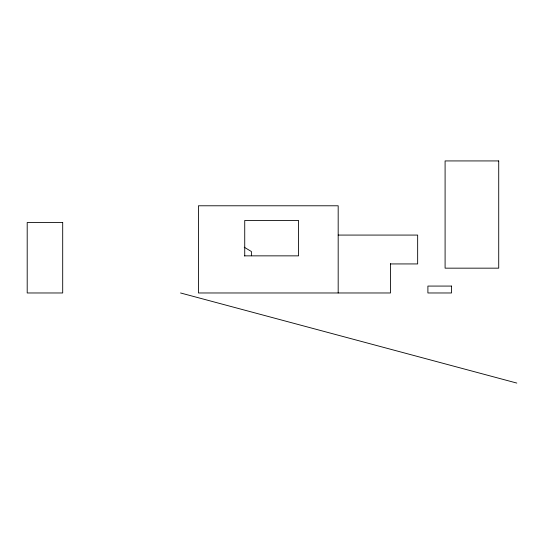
<?xml version="1.0" encoding="UTF-8"?>
<svg xmlns="http://www.w3.org/2000/svg" width="544" height="544" viewBox="0 0 544 544"><rect width="100%" height="100%" fill="white"/><g stroke="black" fill="none" stroke-linecap="round" stroke-linejoin="round"><path stroke-width="0.82" d="M338.178 235.076L417.656 235.076L417.656 263.935L390.51 263.935M244.732 255.857L298.568 255.857L298.568 220.47L244.732 220.47L244.732 256.054M180.554 292.971L516.8 383.071M244.229 247.214L251.396 251.525L251.396 255.755M390.51 263.609L390.51 292.971L198.431 292.971L198.431 205.782L338.178 205.782L338.178 292.971M498.719 160.929L445.094 160.929L445.094 268.165L498.719 268.165L498.719 160.929M62.696 222.51L27.2 222.51L27.2 292.971L62.696 292.971L62.696 222.51M451.52 286.076L427.897 286.076L427.897 292.971L451.52 292.971L451.52 286.076"/></g></svg>
